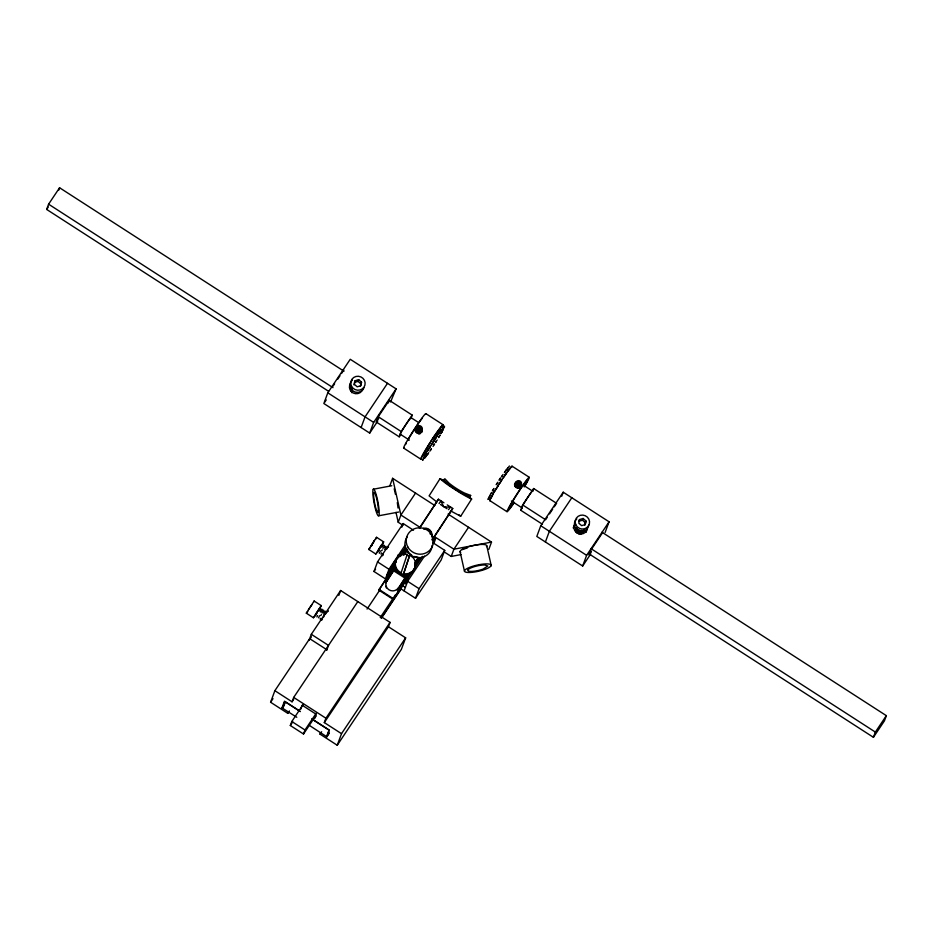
<?xml version="1.0" encoding="UTF-8"?>
<svg xmlns="http://www.w3.org/2000/svg" width="933" height="933" viewBox="0 0 933 933"><rect width="100%" height="100%" fill="white"/><g stroke="black" fill="none" stroke-linecap="round" stroke-linejoin="round"><path stroke-width="1.4" d="M447.024 508.718L443.723 506.654L440.563 500.601M398.904 555.333L398.799 554.657L398.006 555.03M316.719 613.401L313.406 617.751L306.316 613.168L314.141 601.015L321.232 605.587L319.646 608.771M311.995 604.607L308.461 609.576M314.141 601.015L313.826 601.913M313.406 617.751L321.232 605.587M379.125 549.689L375.812 554.039L368.722 549.455L376.547 537.303L383.65 541.875L381.154 546.54M376.547 537.303L375.696 539.204M375.812 554.039L383.65 541.875M381.189 546.237C383.381 540.37 373.632 558.191 380.232 547.636M490.303 499.225L491.983 496.519M494.047 492.297L495.889 489.44M497.895 486.07L498.502 484.962M504.975 475.364L503.377 477.848M508.1 471.317L509.733 468.914M511.284 466.99L510.036 468.681M388.571 547.018L387.988 547.356M421.506 457.287L423.139 454.896M424.83 454.114L424.083 455.024M431.291 440.843L433.134 438.044L432.737 438.837M442.009 426.952L442.86 425.436L441.857 426.789M353.969 384.863L355.1 380.746L358.68 379.649L361.526 382.145L360.791 385.726L357.211 386.822L354.353 384.338L355.1 380.746M360.406 386.25L361.526 382.145M418.101 427.442L417.541 429.6L418.101 427.442L419.547 426.999L420.701 428.014L420.398 429.46L418.695 430.603L420.398 429.46M420.142 430.16L420.701 428.014M518.328 484.903L517.174 483.9L516.917 484.589L517.465 482.443L518.923 481.999L520.078 483.002L519.774 484.46L518.072 485.603L519.518 485.16M579.521 519.564L578.787 523.156L581.632 525.652L585.224 524.556L585.959 520.964L583.113 518.468L579.521 519.564L578.892 521.29L582.472 520.194L583.113 518.468M584.828 525.081L585.959 520.964M407.523 577.585L393.166 599.371L378.833 590.123L394.834 565.34M386.005 582.763A6.834 6.741 11.7 0 1 386.775 581.189L395.639 567.217M393.166 599.371L410.753 572.186M397.073 589.913A6.834 6.741 11.7 0 0 398.239 588.583L407.103 574.611M443.91 502.759L438.417 499.213L436.761 501.919L429.098 495.866L440.038 478.664L443.42 480.285A16.654 1.738 32.5 0 0 452.528 487.388L457.975 490.898A16.654 1.738 32.5 0 0 469.217 496.927L471.631 499.038L460.692 516.241L451.094 511.167L452.738 508.45L447.245 504.905M316.917 617.005L317.512 615.558M320.112 619.069L320.369 618.346M379.323 553.292L380.372 550.937M382.518 555.357L383.125 553.922M319.249 608.689L315.494 614.637L317.057 612.573M519.494 486.606L519.646 485.487M519.634 486.21L519.821 485.557L518.806 486.769M351.321 387.568L350.68 390.962M416.445 430.696L416.643 430.008M323.506 611.5L323.588 610.112L322.806 610.485M325.104 612.538L325.197 611.138L324.404 611.523M384.314 546.761L384.408 545.373L383.615 545.747M385.912 547.799L386.005 546.4L385.212 546.773M400.863 573.597L407.22 554.389L405.913 554.132A10.205 9.82 20.3 0 0 399.989 572.151L401.19 572.734L400.863 573.597L403.371 574.436L409.739 555.205L412.957 557.502A10.205 9.82 20.3 0 1 404.992 573.818L403.697 573.562M403.371 574.436L409.739 555.205M328.591 391.3L46.65 209.424L48.586 204.187L59.584 187.755L343.974 371.206M58.616 190.379L59.584 187.755M390.554 401.948L396.105 388.863L350.248 359.275L327.798 392.816L323.844 403.511L369.701 433.087L377.725 421.11M354.458 382.46L358.05 381.364L358.68 379.649M361.106 427.547L365.06 416.853L387.51 383.311M369.701 433.087L373.655 422.404L396.105 388.863M289.393 710.958L287.796 713.348L270.593 702.257L274.873 690.688L309.686 638.673L326.888 649.765M400.805 434.475L399.231 436.819L376.302 422.031L378.262 416.736L389.259 400.315L412.188 415.103L411.196 417.774L418.077 422.217M388.28 402.963L389.259 400.315M296.799 717.29L281.999 707.879L284.472 701.208L299.516 710.911M309.045 640.411L311.307 634.312L340.627 590.496L390.064 622.393L388.443 626.754L324.311 722.585L341.513 733.676L337.233 745.245L320.031 734.143L320.555 732.755M287.796 713.348L288.309 711.949M274.873 690.688L292.064 701.791L293.685 697.418L357.817 601.587M315.646 715.879L303.505 734.014L290.326 725.512L291.807 721.501L303.143 704.567M338.819 595.382L340.627 590.496M399.231 436.819L401.19 431.536L412.188 415.103M300.601 709.442L302.164 705.22L316.065 714.177L314.491 718.41L316.1 716.019M326.69 650.289L328.498 645.403L311.307 634.312M389.936 485.545L392.606 478.302L434.825 505.534M303.505 734.014L304.998 730.003L316.322 713.069M417.832 428.142L419.547 426.999M405.027 545.327L388.991 569.282L385.446 578.88L373.981 571.486L377.527 561.888L403.184 523.553L413.494 530.212M402.998 525.337L398.228 522.258L400.898 515.016L415.547 493.102M324.311 722.585L325.932 718.223L390.064 622.393M401.855 527.157L403.184 523.553M308.73 724.988L326.853 736.813L329.326 730.142L311.762 718.807M390.157 573.515L392.385 567.497L396.35 561.573M407.22 554.389L406.905 555.263L409.424 556.08M381.189 617.938L404.654 582.88L406.147 578.857L403.721 582.484M408.467 574.483L406.59 577.655L394.601 569.923M404.654 582.88L405.983 583.72L408.199 577.702L411.383 572.967M404.071 590.904L407.616 581.306L419.08 588.7L415.535 598.298L399.417 587.895M432.947 543.426L435.175 537.396L433.857 536.545L432.271 538.924M433.962 543.134L436.003 537.641L453.916 549.199L491.516 542.096L488.845 549.339M388.443 626.754L405.645 637.845L401.365 649.403L337.233 745.245M433.274 542.971L444.738 550.365L441.192 559.963L415.535 598.298M444.061 551.823L451.234 556.441L453.916 549.199L468.564 527.297M517.209 483.142L518.923 481.999M520.078 483.002L519.821 483.702L518.666 482.699M542.435 524.253L520.719 510.246L522.667 504.951L533.664 488.53L556.593 503.319L554.237 506.841M521.932 507.844A10.251 0.63 -57.2 0 1 526.667 499.062A10.251 0.63 -57.2 0 1 532.685 491.178L533.664 488.53M605.12 532.475L609.074 521.792L563.217 492.204L540.767 525.745L536.813 536.44L582.67 566.016L590.682 554.039M561.736 496.216L563.217 492.204M545.408 541.98L549.362 531.297L571.812 497.756M582.67 566.016L586.624 555.333L609.074 521.792M589.026 553.864L873.416 737.315L875.352 732.078L886.35 715.658L601.96 532.207M886.35 715.658L884.414 720.882L873.416 737.315M319.972 610.345L320.532 608.258L319.599 608.421M321.57 611.372L322.13 609.296L321.209 609.459M382.378 546.633L382.95 544.545L382.017 544.709M315.366 615.745L316.369 613.622M318.561 617.809L319.564 615.687M321.757 619.874L322.317 618.661M377.772 552.033L378.775 549.91M380.967 554.097L381.527 552.884M327.716 611.663L327.996 611.068M424.352 457.567L423.967 458.29M435.711 434.23L433.95 436.866L434.475 436.224M431.501 444.656L432.784 442.778L432.387 443.56M444.563 426.824L442.79 429.448L443.327 428.807M500.648 481.731L502.409 479.142M505.499 474.372L504.566 475.538M509.43 465.987L508.042 467.876M429.577 443.746L428.002 446.102L428.48 445.496M438.009 431.046L436.422 433.402L437.134 432.446M424.923 456.05L423.302 458.43L423.827 457.788M426.638 452.832L425.331 454.849M428.783 449.135L427.477 451.152M441.076 426.941L439.49 429.297L439.968 428.679M433.985 440.773C431.419 444.575 436.247 436.761 434.311 440.341M435.396 438.872L434.381 440.119M428.748 452.633L427.162 454.989L427.874 454.033M442.709 428.76L444.47 426.136L442.674 428.97M437.192 440.026L435.559 442.405L436.084 441.764M490.303 495.236L489.977 495.959M503.062 474.442L501.429 476.786L501.954 476.18M493.277 494.093L491.644 496.496L492.181 495.831M496.449 488.519L495.645 489.452M507.949 467.76L506.316 470.104L507.086 469.147M507.762 471.48L506.339 473.439M350.96 388.548L351.554 387.463M399.347 556.336L402.555 550.645L394.531 561.538L390.635 568.442L392.711 566.448M519.261 487.003L519.786 485.813M584.338 530.317C582.682 534.597 575.871 533.198 575.474 528.813M584.163 530.807C582.495 535.087 575.696 533.676 575.288 529.303M424.667 451.992L425.063 451.199L423.384 453.916M426.813 448.295L427.221 447.502L425.53 450.219M429.18 448.365L429.577 447.572L428.34 449.298M437.192 435.933C438.533 433.297 434.23 440.189 436.492 437.029M439.618 432.504C440.877 429.938 436.504 437.111 439.163 433.227M425.005 457.578L426.638 455.199L426.019 456.33M442.674 428.399C444.026 425.751 439.711 432.655 441.985 429.495M434.172 444.714L434.568 443.921L433.04 446.429M439.851 435.734C441.251 433.157 437.25 439.256 438.93 437.169M321.885 619.827L322.561 618.672M382.46 555.776L383.125 554.622M389.994 571.299L391.265 569.223L390.041 571.428L390.554 570.914M491.318 493.242L491.703 492.484L490.187 494.957M497.581 482.804C498.863 480.273 494.653 487.014 496.881 483.9M505.803 470.629C507.109 468.074 502.817 474.944 505.115 471.725M437.017 435.874L437.939 434.44M373.188 542.889L374.448 540.394L370.821 546.365L372.582 543.881M392.058 568.745L392.49 568.045M405.015 548.779L405.447 548.068M493.51 489.393C495.481 485.918 490.711 493.277 493.032 490.128M492.601 493.919L494.012 491.843L493.464 492.916M490.338 499.552L489.743 500.601L490.28 499.983M421.576 457.695L420.771 459.188L421.25 458.57M441.449 426.708L442.685 424.981L441.589 426.871M425.949 452.727L427.022 451.152M323.366 617.343L324.252 615.943M430.51 450.231L431.361 448.726L429.845 451.222M441.682 432.585C444.26 428.41 439.49 435.279 441.216 433.285M499.866 479.259C502.444 474.979 497.289 482.699 499.621 479.62M499.901 483.119L500.694 481.883M439.081 503.563L440.551 501.243M448.516 509.651L450.592 507.062M469.264 497.604L470.664 495.423L464.401 493.009A16.654 3.056 32.2 0 1 448.901 483.014L444.866 478.781L443.84 479.62A16.654 3.056 32.2 0 0 452.528 487.388L457.975 490.898A16.654 3.056 32.2 0 0 469.637 496.251L470.664 495.423M498.735 484.589L499.575 483.376M428.154 450.173L427.676 450.872M424.153 458.255L424.632 457.555M443.455 428.83L442.359 430.708L443.117 429.728M425.786 456.704L424.947 457.905M391.102 570.238L391.58 569.492M401.178 555.73L405.925 548.511M419.395 528.066L438.417 499.213M378.833 590.123L392.396 569.55M419.512 528.405L436.761 501.919M403.569 555.193L407.534 549.175M386.775 581.189L394.694 569.153M404.211 554.715L406.59 551.111M415.033 562.587L418.206 557.771M398.239 588.583L405.365 577.749M415.675 562.121L418.847 557.304M414.707 566.168L420.258 557.759M432.142 539.717L452.738 508.45M432.247 540.067L451.094 511.167M46.65 209.424L48.224 207.079M333.093 386.075L334.62 383.801M337.676 379.23L339.962 375.812M341.49 373.527L343.787 370.109M324.649 402.31L326.247 399.919M376.302 422.031L378.658 418.509M309.826 639.245L311.4 636.889M270.593 702.257L272.996 698.665M281.999 707.879L285.206 703.097M284.087 705.663L282.477 708.054L284.868 701.604L300.379 711.599M373.981 571.486L375.579 569.095M292.064 701.791L293.685 699.365M396.303 561.083L386.729 575.393L387.452 575.859M399.499 556.313L405.109 547.928M399.522 556.826L405.867 547.344M395.289 565.981L393.703 568.349L392.385 567.497M404.012 552.942L406.391 549.385M367.066 609.051L380.011 589.703M386.484 580.034L388.909 576.407M390.53 573.982L392.956 570.355L404.945 578.087M290.326 725.512L292.752 721.885M414.823 565.001L419.582 557.887M448.68 514.316L451.071 510.748M380.244 617.553L395.627 594.578M398.053 590.951L402.1 584.909M412.969 570.588L422.486 556.371M432.795 540.953L435.175 537.396M381.457 618.159L401.248 588.595M405.983 583.72L424.457 556.15M320.031 734.143L321.64 731.752M419.08 588.7L444.738 550.365M329.022 732.941L326.62 736.534L329.011 730.072L312.31 719.296M326.853 736.813L329.267 733.221M341.513 733.676L405.645 637.845M520.719 510.246L522.282 507.902M547.17 517.395L545.595 519.751L522.667 504.951M549.525 513.885L552.663 509.185M602.601 532.615L591.149 549.735L589.131 555.182L591.429 551.765M371.042 546.563L372.034 545.117M391.627 568.768L392.292 567.812M489.289 497.056L488.507 498.059L490.198 495.365M489.265 497.312L487.959 499.447L488.495 498.828M434.743 435.839L433.553 437.589A17.086 1.05 -57.2 0 0 432.352 439.408M325.162 614.567L326.037 613.284M391.743 568.489L392.21 567.812M430.498 446.301L429.786 447.257L431.536 444.446A17.086 1.05 -57.2 0 0 436.597 436.492M423.267 459.386L422.509 460.366L424.2 457.648M435.874 434.195L437.006 432.609M386.6 549.234L387.37 548.161M307.75 611.5L306.316 613.168M370.168 547.799L368.722 549.455M320.707 615.558L321.488 614.625M381.515 550.82L382.297 549.887M327.413 611.407L328.031 610.812M440.703 429.95L439.116 432.306A17.086 1.05 -57.2 0 0 440.376 429.856M417.949 428.62L420.293 428.69M519.483 486.408L517.698 487.259L516.182 486.081M584.14 530.341C581.726 533.513 576.244 531.682 575.836 527.845M583.953 530.83C581.551 534.003 576.058 532.172 575.649 528.323M516.264 485.008L516.579 486.116C520.509 487.038 516.73 487.796 516.194 485.207M381.2 547.181L382.437 546.33M382.798 548.219L384.279 547.368M384.408 549.245L386.017 548.557M318.794 610.893L320.439 610.52M320.392 611.92L322.037 611.547M321.99 612.958L323.599 612.27M323.588 613.984L325.197 613.296M397.19 557.502L398.426 556.651M386.81 547.811L387.603 547.438M326.002 612.549L326.935 612.386M519.145 486.734L518.258 487.073M519.005 487.131L517.558 487.656L516.287 486.909M583.673 530.177C581.294 531.938 577.632 530.737 576.524 528.055M583.487 530.655C581.107 532.416 577.457 531.227 576.349 528.544M582.589 533.093L580.408 533.933M518.573 486.571L516.964 486.478M462.465 549.607L467.491 547.846M420.247 433.647L418.975 433.973L415.582 431.209L417.821 433.227M516.381 483.072L515.774 483.259A3.417 3.137 24.6 0 0 515.063 483.702M518.585 487.364L516.719 487.061L516.042 485.592M373.27 489.242L391.778 485.731M378.786 515.809A13.668 1.971 79.3 0 0 376.314 495.085A13.668 1.971 79.3 0 0 373.013 495.528A13.668 1.971 79.3 0 0 378.273 515.867L398.718 512.03M451.234 556.441L460.984 554.599M418.485 427.92L419.29 428.189M518.41 486.676L516.66 485.918M580.454 530.48L581.667 530.515M518.06 486.758L516.8 485.731L517.314 486.303M449.998 507.33L443.723 506.654L440.528 504.52M579.195 533.898L576.956 532.918M521.057 484.029L521.209 484.402A3.417 3.137 24.6 0 1 518.701 488.087L517.827 488.111A3.417 3.137 24.6 0 1 514.958 486.268L514.654 485.463A3.417 3.137 24.6 0 1 516.334 482.034A2.927 2.822 20.3 0 0 517.36 486.991L517.628 487.143M518.247 483.131L519.529 483.726M517.512 486.326L516.882 485.533M578.215 529.512L579.276 530.142M512.077 466.185L529.268 477.276M425.868 413.634L443.058 424.725M523.518 485.253L532.673 491.201M514.794 485.848L518.281 488.099M590.974 548.627L875.352 732.078M511.366 500.974L521.687 507.634M378.262 416.736L401.19 431.536M48.586 204.187L332.976 387.638M400.21 434.172L409.377 440.119M540.767 525.745L586.624 555.333M327.798 392.816L373.655 422.404M489.837 500.624L507.027 511.716M403.627 448.073L420.818 459.176M448.085 514.083L491.516 542.096M420.27 527.495L400.898 515.016L392.606 478.302M429.95 533.746L432.364 535.297M406.881 576.851L408.199 577.702M377.527 561.888L388.991 569.282M402.356 585.469L405.365 587.405M378.985 589.388L393.318 598.636M293.685 697.418L325.932 718.223M291.807 721.501L304.998 730.003M584.618 522.725L585.399 523.565M582.472 520.194L585.318 522.678M419.29 427.699L420.445 428.714M417.797 428.9L418.952 429.915M358.05 381.364L360.896 383.86M459.083 514.829L460.692 516.241M584.968 522.072L585.632 523.063M576.081 532.043L575.113 529.781M417.063 431.512L416.748 430.405M352.546 390.787L351.578 388.525M352.184 391.755L351.205 388.268M351.834 392.735L350.843 389.248M520.509 485.242L520.742 486.455A3.417 3.137 24.6 0 1 519.681 488.612M416.526 430.999L416.596 431.676M351.764 388.046L352.103 389.236M351.403 389.014L351.741 390.204M351.379 391.184L351.018 388.758M394.204 488.799L395.44 494.303M395.989 512.38L398.228 522.258M486.746 545.723L491.131 565.176M460.086 551.73L464.471 571.194M397.306 502.56L398.029 508.019M415.348 431.326L415.278 430.44A3.417 3.382 9 0 1 415.826 428.783M416.515 430.498L416.456 431.186M588.758 524.847A7.231 6.963 20.3 0 1 578.39 530.411A7.231 6.963 20.3 0 1 576.827 518.853M496.298 488.869A17.086 1.05 -57.2 0 1 497.767 486.466M504.881 475.643A17.086 1.05 -57.2 0 1 506.292 473.661M514.223 502.257A17.086 1.05 -57.2 0 1 510.374 505.336A17.086 1.05 -57.2 0 1 524.334 483.597A17.086 1.05 -57.2 0 1 524.136 486.816M511.949 466.978A20.503 1.26 -57.2 0 0 499.983 482.594L497.137 487.084A20.503 1.26 -57.2 0 0 490.466 500.251M513.43 503.808A20.503 1.26 -57.2 0 1 509.01 507.179A20.503 1.26 -57.2 0 1 526.049 480.787A20.503 1.26 -57.2 0 1 524.556 486.583M521.162 483.842A2.927 2.822 20.3 0 1 517.36 486.991M519.238 481.673A2.927 2.822 20.3 0 1 520.917 483.142M587.452 527.926A6.834 6.578 20.3 0 1 578.6 533.711A6.834 6.578 20.3 0 1 574.915 523.763M573.2 527.926A6.834 6.578 20.3 0 1 575.09 525.092M586.484 530.55A6.834 6.578 20.3 0 1 586.169 532.242M363.963 387.801A7.231 6.963 20.3 0 1 353.152 391.114A7.231 6.963 20.3 0 1 352.394 380.023M438.522 433.239A17.086 1.05 -57.2 0 1 437.285 435.349M430.323 446.312A17.086 1.05 -57.2 0 1 428.014 449.706M427.291 450.732A17.086 1.05 -57.2 0 1 425.961 452.575M424.328 454.709A17.086 1.05 -57.2 0 1 423.197 455.98M426.603 448.54A17.086 1.05 -57.2 0 1 428.76 445.018M429.332 444.096A17.086 1.05 -57.2 0 1 431.128 441.274M437.927 431.326A17.086 1.05 -57.2 0 1 439.56 429.18M442.942 425.518A20.503 1.26 -57.2 0 0 439.116 429.203L436.656 432.644A20.503 1.26 -57.2 0 0 424.398 451.794A20.503 1.26 -57.2 0 0 421.448 458.791M435.758 438.265A20.503 1.26 -57.2 0 1 432.912 442.755M422.101 430.813A3.417 3.382 9 0 1 421.564 432.48M417.226 427.104A3.417 3.382 9 0 0 415.43 430.813L415.733 431.652A3.417 3.382 9 0 0 418.602 433.495L419.488 433.425A3.417 3.382 9 0 0 422.113 429.425L421.821 428.597A3.417 3.382 9 0 0 421.308 427.874M404.257 447.7A20.503 1.26 -57.2 0 1 413.774 430.055A20.503 1.26 -57.2 0 1 425.74 414.427M405.587 444.551A17.086 1.05 -57.2 0 1 406.31 442.953M407.616 440.528A17.086 1.05 -57.2 0 1 416.363 426.498M417.156 425.32A17.086 1.05 -57.2 0 1 422.369 418.089M421.121 427.512A2.927 2.822 20.3 0 1 420.445 431.792A2.927 2.822 20.3 0 1 416.211 430.288A2.927 2.822 20.3 0 1 418.357 426.544M362.704 389.294A6.834 6.578 20.3 0 1 353.339 393.05A6.834 6.578 20.3 0 1 350.493 383.44M400.455 434.416A10.251 0.63 -57.2 0 1 405.948 424.468A10.251 0.63 -57.2 0 1 410.765 418.73M460.715 552.429A13.668 3.161 -12.7 0 1 472.716 545.642A13.668 3.161 -12.7 0 1 486.478 546.621M471.631 499.038A21.751 2.263 32.5 0 1 459.468 492.449L450.021 486.361A21.751 2.263 32.5 0 1 440.038 478.664M386.414 587.918A6.834 6.741 11.7 0 1 385.819 586.251M423.57 528.964A6.834 6.741 11.7 0 1 431.676 534.189M423.722 528.23A6.834 6.741 11.7 0 1 431.652 536.942M398.391 587.848A6.834 6.741 11.7 0 1 388.944 589.784A6.834 6.741 11.7 0 1 386.927 580.454M417.587 557.071A11.954 11.511 20.3 0 1 414.52 556.465M411.71 555.123A11.954 11.511 20.3 0 1 407.558 550.598M432.107 545.42A13.668 13.155 20.3 0 1 414.404 556.989A13.668 13.155 20.3 0 1 407.045 537.093M414.893 563.404A10.205 9.82 20.3 0 1 404.514 575.125A10.205 9.82 20.3 0 1 395.289 562.063M396.408 559.765A10.205 9.82 20.3 0 1 398.123 557.829M384.513 613.587A6.834 1.808 33.8 0 1 384.151 613.914M378.425 510.608L378.052 512.532L376.547 510.409A10.251 1.481 79.3 0 1 373.736 493.149L374.005 492.507A10.251 1.481 79.3 0 1 378.145 506.526L378.425 510.608M468.086 569.666L467.795 570.355A10.251 2.367 -12.7 0 0 482.956 569.165L487.819 566.016L484.763 564.966A10.251 2.367 -12.7 0 0 468.086 569.666M490.863 566.074L489.697 567.124A13.668 3.161 -12.7 0 1 467.281 572.419A13.668 3.161 -12.7 0 1 474.792 565.678A13.668 3.161 -12.7 0 1 490.863 566.074M575.918 524.999A7.231 6.963 20.3 0 0 588.361 526.084A7.231 6.963 20.3 0 0 582.845 515.098A7.231 6.963 20.3 0 0 575.918 524.999M516.007 484.647A2.927 2.822 20.3 0 0 521.046 485.078A2.927 2.822 20.3 0 0 518.806 480.635A2.927 2.822 20.3 0 0 516.007 484.647M351.484 386.169A7.231 6.963 20.3 0 0 363.928 387.265A7.231 6.963 20.3 0 0 358.412 376.267A7.231 6.963 20.3 0 0 351.484 386.169M416.631 429.647A2.927 2.822 20.3 0 0 421.669 430.09A2.927 2.822 20.3 0 0 419.442 425.635A2.927 2.822 20.3 0 0 416.631 429.647M407.721 546.785A13.668 13.155 20.3 0 0 431.268 548.394A13.668 13.155 20.3 0 0 420.421 527.821A13.668 13.155 20.3 0 0 407.721 546.785"/></g></svg>
